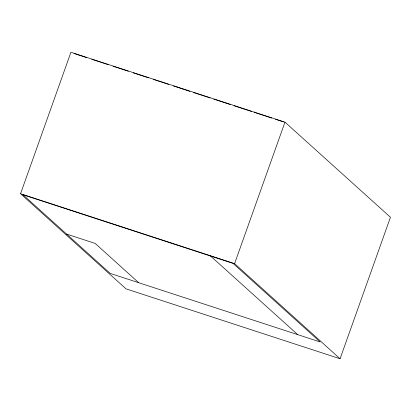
<?xml version="1.0" encoding="UTF-8"?>
<svg xmlns="http://www.w3.org/2000/svg" width="411" height="411" viewBox="0 0 411 411"><rect width="100%" height="100%" fill="white"/><g stroke="black" fill="none" stroke-linecap="round" stroke-linejoin="round"><path stroke-width="0.62" d="M20.55 193.73L70.928 52.248L284.977 122.149L390.45 217.27L340.072 358.752L126.023 288.851L20.55 193.73L234.594 263.631L340.072 358.752M234.594 263.631L284.977 122.149M74.016 53.507L86.829 57.694M91.715 59.287L108.196 64.671M113.076 66.263L128.335 71.247M133.221 72.845L148.479 77.828M153.365 79.421L168.623 84.404M173.504 85.997L189.985 91.381M193.648 92.578L210.129 97.957M213.792 99.154L230.268 104.533M233.931 105.73L251.635 111.509M254.075 112.311L271.774 118.091M275.437 119.288L283.374 121.877M23.026 194.788L232.996 263.359L320.164 341.967L110.194 273.402L23.026 194.788L23.54 194.958M66.608 234.095L95.147 243.415L138.733 282.722M210.571 256.032L297.739 334.646"/></g></svg>
